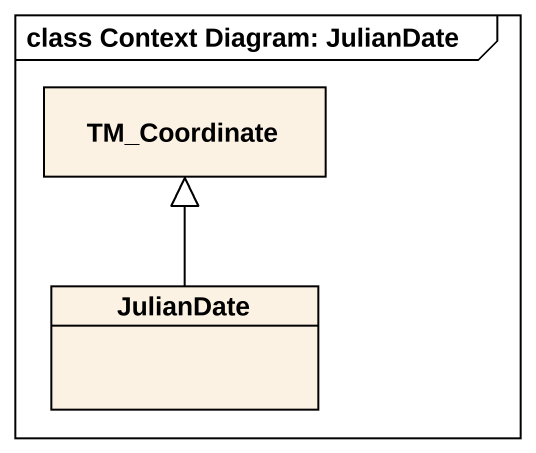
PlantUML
@startuml
mainframe class Context Diagram: JulianDate
hide circle
hide empty members
class TM_Coordinate
class JulianDate
JulianDate -up-|> TM_Coordinate
@enduml
